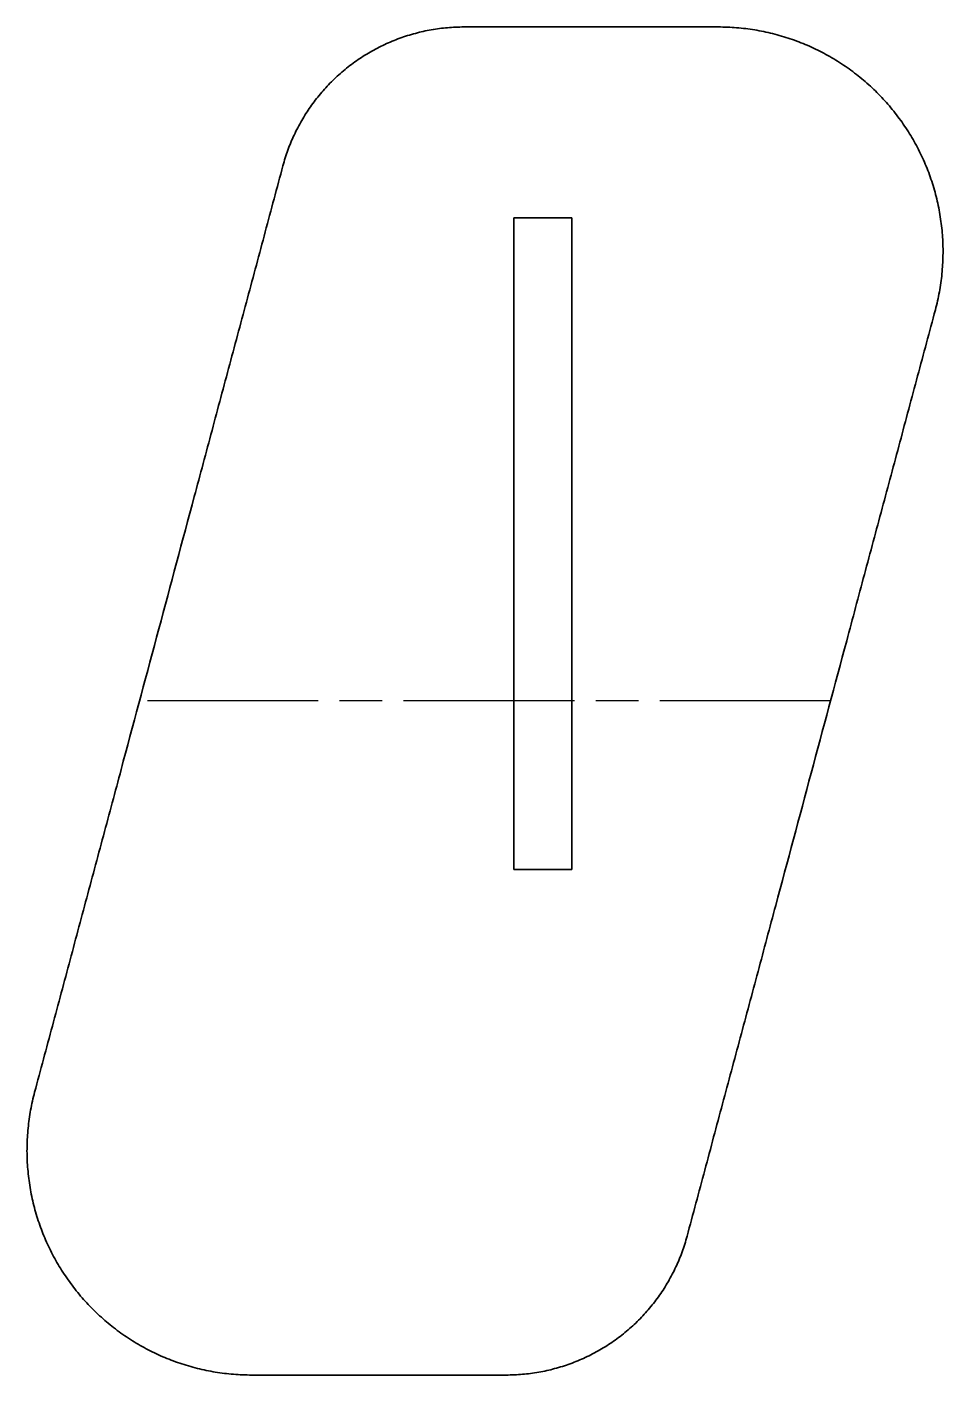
# Model space of a CAD drawing. Header units: millimetres. Extents: x 0 to 48.9, y 0 to 72.
import ezdxf

# ---------------------------------------------------------------- set-up
doc = ezdxf.new("R2010")
doc.units = ezdxf.units.MM
doc.linetypes.add('Chain', pattern=[13.68, 9.12, -1.14, 2.28, -1.14])
doc.layers.add('Bend Centerline (ANSI)', color=7, linetype='Chain', lineweight=25)
doc.layers.add('Visible (ANSI)', color=7, linetype='Continuous', lineweight=35)

# ---------------------------------------------------------------- blocks, each defined once
blk = doc.blocks.new('P-BTC-V005-PTCBA001_Soldadura Pedales Pad de Apoyos_P-BTC-V005-PTCBA001 (Desplegada)')
at = {"layer": 'Bend Centerline (ANSI)'}
blk.add_line((18.45, 0), (-18.45, 0), dxfattribs=at)
at = {"layer": 'Visible (ANSI)'}
for p, q in [((12.457, 36), (-1.13, 36)), ((1.543, -9), (1.543, 25.8)), ((1.543, 25.8), (4.643, 25.8)), ((4.643, 25.8), (4.643, -9)), ((4.643, -9), (1.543, -9)), ((-12.457, -36), (1.13, -36))]:
    blk.add_line(p, q, dxfattribs=at)
for points, knots in [([(-1.13, 36), (-1.276, 36), (-1.421, 35.997), (-1.566, 35.99), (-1.712, 35.984), (-1.857, 35.975), (-2.002, 35.962), (-2.147, 35.949), (-2.291, 35.933), (-2.435, 35.914), (-2.58, 35.895), (-2.723, 35.873), (-2.867, 35.848), (-3.01, 35.823), (-3.152, 35.794), (-3.294, 35.763), (-3.436, 35.731), (-3.578, 35.697), (-3.718, 35.659), (-3.859, 35.622), (-3.998, 35.581), (-4.137, 35.537), (-4.276, 35.493), (-4.413, 35.447), (-4.55, 35.397), (-4.687, 35.347), (-4.823, 35.294), (-4.957, 35.239), (-5.091, 35.183), (-5.225, 35.124), (-5.356, 35.063), (-5.488, 35.002), (-5.619, 34.937), (-5.748, 34.87), (-5.877, 34.803), (-6.004, 34.733), (-6.13, 34.66), (-6.256, 34.588), (-6.38, 34.512), (-6.503, 34.434), (-6.626, 34.356), (-6.747, 34.275), (-6.866, 34.192), (-6.985, 34.108), (-7.102, 34.022), (-7.218, 33.934), (-7.333, 33.845), (-7.446, 33.754), (-7.558, 33.66), (-7.669, 33.567), (-7.779, 33.471), (-7.886, 33.373), (-7.993, 33.274), (-8.098, 33.174), (-8.201, 33.071), (-8.304, 32.968), (-8.405, 32.863), (-8.503, 32.756), (-8.601, 32.649), (-8.697, 32.539), (-8.791, 32.428), (-8.884, 32.316), (-8.975, 32.203), (-9.064, 32.088), (-9.152, 31.972), (-9.238, 31.855), (-9.322, 31.736), (-9.405, 31.617), (-9.486, 31.496), (-9.564, 31.373), (-9.642, 31.251), (-9.715, 31.13), (-9.79, 31), (-9.859, 30.881), (-9.929, 30.754), (-10, 30.617), (-10.064, 30.494), (-10.129, 30.364), (-10.193, 30.226), (-10.252, 30.099), (-10.311, 29.966), (-10.369, 29.827), (-10.423, 29.697), (-10.476, 29.561), (-10.527, 29.42), (-10.575, 29.288), (-10.622, 29.15), (-10.667, 29.007), (-10.71, 28.872), (-10.751, 28.732), (-10.789, 28.588)], [0, 0, 0, 0, 0.043669, 0.043669, 0.043669, 0.087397, 0.087397, 0.087397, 0.131162, 0.131162, 0.131162, 0.174944, 0.174944, 0.174944, 0.218724, 0.218724, 0.218724, 0.262481, 0.262481, 0.262481, 0.306194, 0.306194, 0.306194, 0.349844, 0.349844, 0.349844, 0.393419, 0.393419, 0.393419, 0.437039, 0.437039, 0.437039, 0.48073, 0.48073, 0.48073, 0.52447, 0.52447, 0.52447, 0.568239, 0.568239, 0.568239, 0.612016, 0.612016, 0.612016, 0.655781, 0.655781, 0.655781, 0.699513, 0.699513, 0.699513, 0.743192, 0.743192, 0.743192, 0.786844, 0.786844, 0.786844, 0.830554, 0.830554, 0.830554, 0.874305, 0.874305, 0.874305, 0.918075, 0.918075, 0.918075, 0.961843, 0.961843, 0.961843, 1.00559, 1.00559, 1.00559, 1.049044, 1.049044, 1.049044, 1.088778, 1.088778, 1.088778, 1.124806, 1.124806, 1.124806, 1.158037, 1.158037, 1.158037, 1.189036, 1.189036, 1.189036, 1.218183, 1.218183, 1.218183, 1.245748, 1.245748, 1.245748, 1.245748]), ([(24.048, 20.894), (24.09, 21.052), (24.129, 21.21), (24.165, 21.369), (24.201, 21.528), (24.233, 21.688), (24.262, 21.848), (24.292, 22.008), (24.318, 22.169), (24.34, 22.33), (24.363, 22.491), (24.382, 22.653), (24.398, 22.815), (24.414, 22.977), (24.427, 23.139), (24.437, 23.302), (24.446, 23.465), (24.452, 23.628), (24.455, 23.791), (24.458, 23.954), (24.458, 24.116), (24.454, 24.279), (24.45, 24.442), (24.443, 24.605), (24.432, 24.767), (24.422, 24.93), (24.408, 25.092), (24.391, 25.254), (24.374, 25.416), (24.354, 25.578), (24.33, 25.739), (24.307, 25.9), (24.28, 26.061), (24.25, 26.221), (24.219, 26.381), (24.186, 26.541), (24.149, 26.699), (24.113, 26.858), (24.073, 27.016), (24.03, 27.173), (23.987, 27.33), (23.941, 27.486), (23.891, 27.642), (23.842, 27.797), (23.789, 27.951), (23.733, 28.104), (23.678, 28.257), (23.619, 28.409), (23.557, 28.56), (23.495, 28.711), (23.43, 28.86), (23.362, 29.008), (23.294, 29.156), (23.223, 29.303), (23.149, 29.448), (23.075, 29.593), (22.998, 29.737), (22.918, 29.879), (22.839, 30.021), (22.756, 30.161), (22.67, 30.3), (22.585, 30.438), (22.497, 30.575), (22.405, 30.71), (22.314, 30.845), (22.221, 30.978), (22.124, 31.11), (22.028, 31.241), (21.928, 31.37), (21.827, 31.497), (21.725, 31.625), (21.62, 31.75), (21.513, 31.873), (21.407, 31.996), (21.297, 32.116), (21.185, 32.235), (21.074, 32.353), (20.959, 32.47), (20.843, 32.583), (20.726, 32.697), (20.608, 32.809), (20.487, 32.918), (20.365, 33.027), (20.242, 33.133), (20.117, 33.237), (19.991, 33.341), (19.864, 33.443), (19.734, 33.541), (19.605, 33.64), (19.473, 33.736), (19.34, 33.83), (19.207, 33.923), (19.071, 34.014), (18.934, 34.102), (18.797, 34.19), (18.658, 34.275), (18.517, 34.357), (18.377, 34.439), (18.235, 34.519), (18.091, 34.595), (17.947, 34.672), (17.802, 34.745), (17.655, 34.816), (17.508, 34.887), (17.359, 34.954), (17.21, 35.019), (17.06, 35.083), (16.909, 35.145), (16.757, 35.203), (16.605, 35.261), (16.452, 35.317), (16.298, 35.369), (16.143, 35.421), (15.988, 35.47), (15.832, 35.516), (15.675, 35.561), (15.518, 35.604), (15.36, 35.644), (15.202, 35.683), (15.043, 35.719), (14.884, 35.752), (14.724, 35.785), (14.564, 35.815), (14.403, 35.841), (14.242, 35.868), (14.081, 35.891), (13.919, 35.911), (13.758, 35.93), (13.596, 35.947), (13.433, 35.96), (13.271, 35.973), (13.108, 35.983), (12.946, 35.99), (12.783, 35.997), (12.62, 36), (12.457, 36)], [0, 0, 0, 0, 0.049301, 0.049301, 0.049301, 0.098883, 0.098883, 0.098883, 0.148627, 0.148627, 0.148627, 0.198409, 0.198409, 0.198409, 0.248109, 0.248109, 0.248109, 0.2978, 0.2978, 0.2978, 0.347565, 0.347565, 0.347565, 0.397382, 0.397382, 0.397382, 0.447231, 0.447231, 0.447231, 0.497091, 0.497091, 0.497091, 0.546943, 0.546943, 0.546943, 0.596765, 0.596765, 0.596765, 0.646537, 0.646537, 0.646537, 0.696238, 0.696238, 0.696238, 0.745871, 0.745871, 0.745871, 0.79556, 0.79556, 0.79556, 0.84531, 0.84531, 0.84531, 0.895101, 0.895101, 0.895101, 0.944911, 0.944911, 0.944911, 0.99472, 0.99472, 0.99472, 1.044508, 1.044508, 1.044508, 1.094254, 1.094254, 1.094254, 1.143936, 1.143936, 1.143936, 1.193535, 1.193535, 1.193535, 1.243084, 1.243084, 1.243084, 1.2927, 1.2927, 1.2927, 1.34237, 1.34237, 1.34237, 1.392073, 1.392073, 1.392073, 1.441789, 1.441789, 1.441789, 1.491497, 1.491497, 1.491497, 1.541178, 1.541178, 1.541178, 1.590811, 1.590811, 1.590811, 1.640374, 1.640374, 1.640374, 1.689848, 1.689848, 1.689848, 1.739295, 1.739295, 1.739295, 1.788766, 1.788766, 1.788766, 1.838242, 1.838242, 1.838242, 1.887703, 1.887703, 1.887703, 1.937128, 1.937128, 1.937128, 1.986524, 1.986524, 1.986524, 2.035971, 2.035971, 2.035971, 2.085458, 2.085458, 2.085458, 2.134966, 2.134966, 2.134966, 2.184476, 2.184476, 2.184476, 2.233967, 2.233967, 2.233967, 2.233967]), ([(-10.789, 28.588), (-11.105, 27.41), (-11.421, 26.232), (-11.736, 25.054), (-12.052, 23.875), (-12.368, 22.697), (-12.683, 21.519), (-12.999, 20.341), (-13.315, 19.163), (-13.63, 17.985), (-13.946, 16.807), (-14.262, 15.629), (-14.578, 14.45), (-14.893, 13.272), (-15.209, 12.094), (-15.525, 10.916), (-16.787, 6.204), (-18.05, 1.49), (-19.313, -3.222), (-19.629, -4.4), (-19.944, -5.578), (-20.26, -6.756), (-20.576, -7.935), (-20.891, -9.113), (-21.207, -10.291), (-21.523, -11.469), (-21.838, -12.647), (-22.154, -13.825), (-22.47, -15.003), (-22.785, -16.181), (-23.101, -17.36), (-23.417, -18.538), (-23.732, -19.716), (-24.048, -20.894)], [0, 0, 0, 0, 0.367863, 0.367863, 0.367863, 0.735796, 0.735796, 0.735796, 1.103773, 1.103773, 1.103773, 1.471763, 1.471763, 1.471763, 1.83974, 1.83974, 1.83974, 3.311332, 3.311332, 3.311332, 3.679308, 3.679308, 3.679308, 4.047299, 4.047299, 4.047299, 4.415275, 4.415275, 4.415275, 4.783209, 4.783209, 4.783209, 5.151072, 5.151072, 5.151072, 5.151072]), ([(10.789, -28.588), (11.105, -27.41), (11.421, -26.232), (11.736, -25.054), (12.052, -23.875), (12.368, -22.697), (12.683, -21.519), (12.999, -20.341), (13.315, -19.163), (13.63, -17.985), (13.946, -16.807), (14.262, -15.629), (14.578, -14.45), (14.893, -13.272), (15.209, -12.094), (15.525, -10.916), (16.787, -6.204), (18.05, -1.49), (19.313, 3.222), (19.629, 4.4), (19.944, 5.578), (20.26, 6.756), (20.576, 7.935), (20.891, 9.113), (21.207, 10.291), (21.523, 11.469), (21.838, 12.647), (22.154, 13.825), (22.47, 15.003), (22.785, 16.181), (23.101, 17.36), (23.417, 18.538), (23.732, 19.716), (24.048, 20.894)], [0, 0, 0, 0, 0.367863, 0.367863, 0.367863, 0.735796, 0.735796, 0.735796, 1.103773, 1.103773, 1.103773, 1.471763, 1.471763, 1.471763, 1.83974, 1.83974, 1.83974, 3.311332, 3.311332, 3.311332, 3.679308, 3.679308, 3.679308, 4.047299, 4.047299, 4.047299, 4.415275, 4.415275, 4.415275, 4.783209, 4.783209, 4.783209, 5.151072, 5.151072, 5.151072, 5.151072]), ([(-24.048, -20.894), (-24.09, -21.052), (-24.129, -21.21), (-24.165, -21.369), (-24.201, -21.528), (-24.233, -21.688), (-24.262, -21.848), (-24.292, -22.008), (-24.318, -22.169), (-24.34, -22.33), (-24.363, -22.491), (-24.382, -22.653), (-24.398, -22.815), (-24.414, -22.977), (-24.427, -23.139), (-24.437, -23.302), (-24.446, -23.465), (-24.452, -23.628), (-24.455, -23.791), (-24.458, -23.954), (-24.458, -24.116), (-24.454, -24.279), (-24.45, -24.442), (-24.443, -24.605), (-24.432, -24.767), (-24.422, -24.93), (-24.408, -25.092), (-24.391, -25.254), (-24.374, -25.416), (-24.354, -25.578), (-24.33, -25.739), (-24.307, -25.9), (-24.28, -26.061), (-24.25, -26.221), (-24.219, -26.381), (-24.186, -26.541), (-24.149, -26.699), (-24.113, -26.858), (-24.073, -27.016), (-24.03, -27.173), (-23.987, -27.33), (-23.941, -27.486), (-23.891, -27.642), (-23.842, -27.797), (-23.789, -27.951), (-23.733, -28.104), (-23.678, -28.257), (-23.619, -28.409), (-23.557, -28.56), (-23.495, -28.711), (-23.43, -28.86), (-23.362, -29.008), (-23.294, -29.156), (-23.223, -29.303), (-23.149, -29.448), (-23.075, -29.593), (-22.998, -29.737), (-22.918, -29.879), (-22.839, -30.021), (-22.756, -30.161), (-22.67, -30.3), (-22.585, -30.438), (-22.497, -30.575), (-22.405, -30.71), (-22.314, -30.845), (-22.221, -30.978), (-22.124, -31.11), (-22.028, -31.241), (-21.928, -31.37), (-21.827, -31.497), (-21.725, -31.625), (-21.62, -31.75), (-21.513, -31.873), (-21.407, -31.996), (-21.297, -32.116), (-21.185, -32.235), (-21.074, -32.353), (-20.959, -32.47), (-20.843, -32.583), (-20.726, -32.697), (-20.608, -32.809), (-20.487, -32.918), (-20.365, -33.027), (-20.242, -33.133), (-20.117, -33.237), (-19.991, -33.341), (-19.864, -33.443), (-19.734, -33.541), (-19.605, -33.64), (-19.473, -33.736), (-19.34, -33.83), (-19.207, -33.923), (-19.071, -34.014), (-18.934, -34.102), (-18.797, -34.19), (-18.658, -34.275), (-18.517, -34.357), (-18.377, -34.439), (-18.235, -34.519), (-18.091, -34.595), (-17.947, -34.672), (-17.802, -34.745), (-17.655, -34.816), (-17.508, -34.887), (-17.359, -34.954), (-17.21, -35.019), (-17.06, -35.083), (-16.909, -35.145), (-16.757, -35.203), (-16.605, -35.261), (-16.452, -35.317), (-16.298, -35.369), (-16.143, -35.421), (-15.988, -35.47), (-15.832, -35.516), (-15.675, -35.561), (-15.518, -35.604), (-15.36, -35.644), (-15.202, -35.683), (-15.043, -35.719), (-14.884, -35.752), (-14.724, -35.785), (-14.564, -35.815), (-14.403, -35.841), (-14.242, -35.868), (-14.081, -35.891), (-13.919, -35.911), (-13.758, -35.93), (-13.596, -35.947), (-13.433, -35.96), (-13.271, -35.973), (-13.108, -35.983), (-12.946, -35.99), (-12.783, -35.997), (-12.62, -36), (-12.457, -36)], [0, 0, 0, 0, 0.049301, 0.049301, 0.049301, 0.098883, 0.098883, 0.098883, 0.148627, 0.148627, 0.148627, 0.198409, 0.198409, 0.198409, 0.248109, 0.248109, 0.248109, 0.2978, 0.2978, 0.2978, 0.347565, 0.347565, 0.347565, 0.397382, 0.397382, 0.397382, 0.447231, 0.447231, 0.447231, 0.497091, 0.497091, 0.497091, 0.546943, 0.546943, 0.546943, 0.596765, 0.596765, 0.596765, 0.646537, 0.646537, 0.646537, 0.696238, 0.696238, 0.696238, 0.745871, 0.745871, 0.745871, 0.79556, 0.79556, 0.79556, 0.84531, 0.84531, 0.84531, 0.895101, 0.895101, 0.895101, 0.944911, 0.944911, 0.944911, 0.99472, 0.99472, 0.99472, 1.044508, 1.044508, 1.044508, 1.094254, 1.094254, 1.094254, 1.143936, 1.143936, 1.143936, 1.193535, 1.193535, 1.193535, 1.243084, 1.243084, 1.243084, 1.2927, 1.2927, 1.2927, 1.34237, 1.34237, 1.34237, 1.392073, 1.392073, 1.392073, 1.441789, 1.441789, 1.441789, 1.491497, 1.491497, 1.491497, 1.541178, 1.541178, 1.541178, 1.590811, 1.590811, 1.590811, 1.640374, 1.640374, 1.640374, 1.689848, 1.689848, 1.689848, 1.739295, 1.739295, 1.739295, 1.788766, 1.788766, 1.788766, 1.838242, 1.838242, 1.838242, 1.887703, 1.887703, 1.887703, 1.937128, 1.937128, 1.937128, 1.986524, 1.986524, 1.986524, 2.035971, 2.035971, 2.035971, 2.085458, 2.085458, 2.085458, 2.134966, 2.134966, 2.134966, 2.184476, 2.184476, 2.184476, 2.233967, 2.233967, 2.233967, 2.233967]), ([(1.13, -36), (1.276, -36), (1.421, -35.997), (1.566, -35.99), (1.712, -35.984), (1.857, -35.975), (2.002, -35.962), (2.147, -35.949), (2.291, -35.933), (2.435, -35.914), (2.58, -35.895), (2.723, -35.873), (2.867, -35.848), (3.01, -35.823), (3.152, -35.794), (3.294, -35.763), (3.436, -35.731), (3.578, -35.697), (3.718, -35.659), (3.859, -35.622), (3.998, -35.581), (4.137, -35.537), (4.276, -35.493), (4.413, -35.447), (4.55, -35.397), (4.687, -35.347), (4.823, -35.294), (4.957, -35.239), (5.091, -35.183), (5.225, -35.124), (5.356, -35.063), (5.488, -35.002), (5.619, -34.937), (5.748, -34.87), (5.877, -34.803), (6.004, -34.733), (6.13, -34.66), (6.256, -34.588), (6.38, -34.512), (6.503, -34.434), (6.626, -34.356), (6.747, -34.275), (6.866, -34.192), (6.985, -34.108), (7.102, -34.022), (7.218, -33.934), (7.333, -33.845), (7.446, -33.754), (7.558, -33.66), (7.669, -33.567), (7.779, -33.471), (7.886, -33.373), (7.993, -33.274), (8.098, -33.174), (8.201, -33.071), (8.304, -32.968), (8.405, -32.863), (8.503, -32.756), (8.601, -32.649), (8.697, -32.539), (8.791, -32.428), (8.884, -32.316), (8.975, -32.203), (9.064, -32.088), (9.152, -31.972), (9.238, -31.855), (9.322, -31.736), (9.405, -31.617), (9.486, -31.496), (9.564, -31.373), (9.642, -31.251), (9.715, -31.13), (9.79, -31), (9.859, -30.881), (9.929, -30.754), (10, -30.617), (10.064, -30.494), (10.129, -30.364), (10.193, -30.226), (10.252, -30.099), (10.311, -29.966), (10.369, -29.827), (10.423, -29.697), (10.476, -29.561), (10.527, -29.42), (10.575, -29.288), (10.622, -29.15), (10.667, -29.007), (10.71, -28.872), (10.751, -28.732), (10.789, -28.588)], [0, 0, 0, 0, 0.043669, 0.043669, 0.043669, 0.087397, 0.087397, 0.087397, 0.131162, 0.131162, 0.131162, 0.174944, 0.174944, 0.174944, 0.218724, 0.218724, 0.218724, 0.262481, 0.262481, 0.262481, 0.306194, 0.306194, 0.306194, 0.349844, 0.349844, 0.349844, 0.393419, 0.393419, 0.393419, 0.437039, 0.437039, 0.437039, 0.48073, 0.48073, 0.48073, 0.52447, 0.52447, 0.52447, 0.568239, 0.568239, 0.568239, 0.612016, 0.612016, 0.612016, 0.655781, 0.655781, 0.655781, 0.699513, 0.699513, 0.699513, 0.743192, 0.743192, 0.743192, 0.786844, 0.786844, 0.786844, 0.830554, 0.830554, 0.830554, 0.874305, 0.874305, 0.874305, 0.918075, 0.918075, 0.918075, 0.961843, 0.961843, 0.961843, 1.00559, 1.00559, 1.00559, 1.049044, 1.049044, 1.049044, 1.088778, 1.088778, 1.088778, 1.124806, 1.124806, 1.124806, 1.158037, 1.158037, 1.158037, 1.189036, 1.189036, 1.189036, 1.218183, 1.218183, 1.218183, 1.245748, 1.245748, 1.245748, 1.245748])]:
    blk.add_open_spline(points, degree=3, knots=knots, dxfattribs=at)

msp = doc.modelspace()

# ---------------------------------------------------------------- block references
msp.add_blockref('P-BTC-V005-PTCBA001_Soldadura Pedales Pad de Apoyos_P-BTC-V005-PTCBA001 (Desplegada)', (24.451, 36))

doc.saveas('drawing.dxf')
